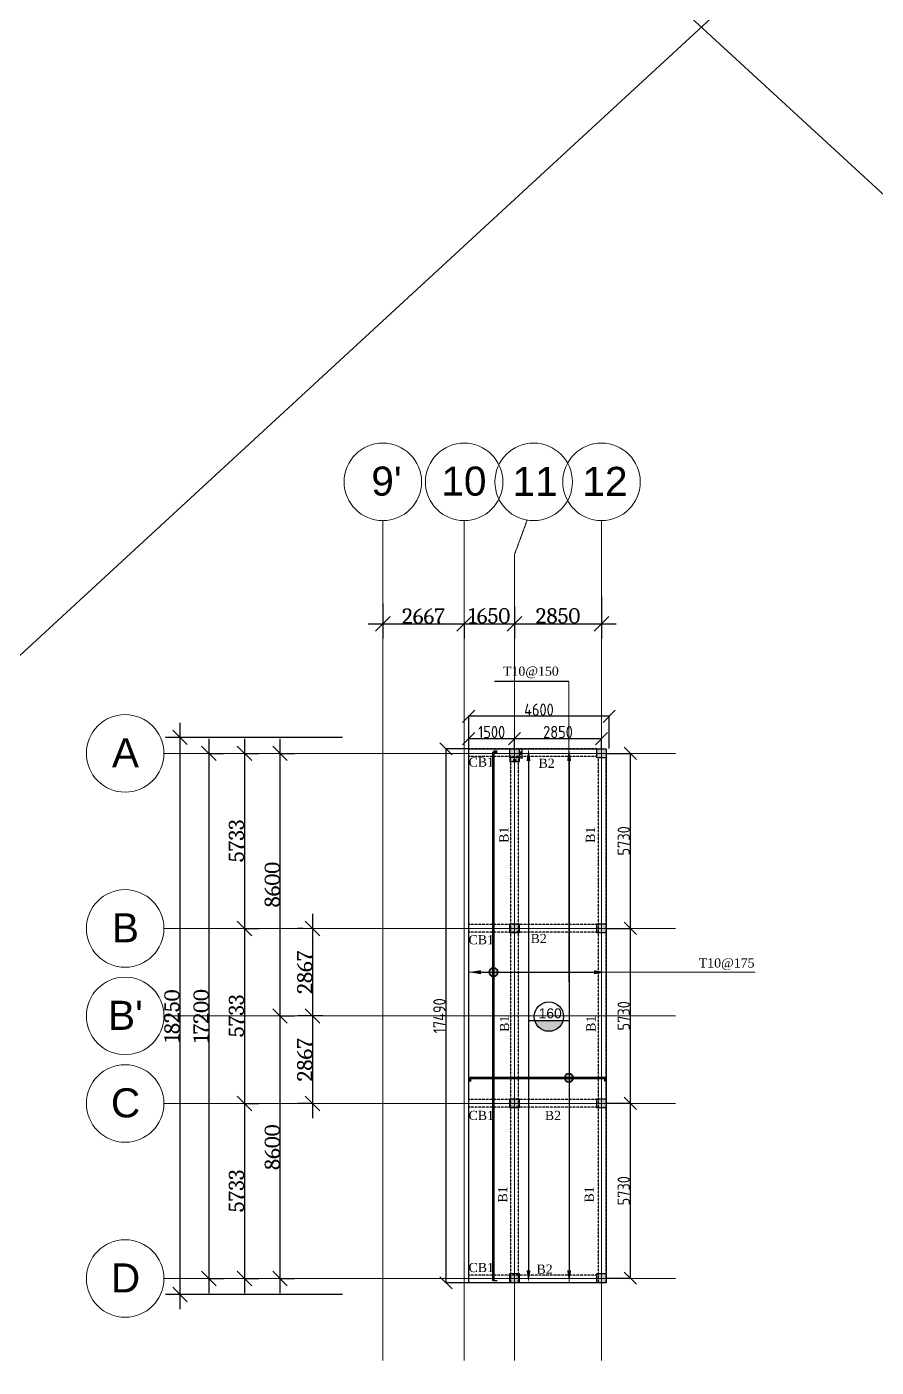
# Model space of a CAD drawing. Header units: millimetres. Extents: x -388065 to 2372687422, y -192755 to 667797.
# Drawn here: x 588479 to 616317, y -78880 to -34977 of the extents above; entities that cross this region are included whole.
import ezdxf

# ---------------------------------------------------------------- set-up
doc = ezdxf.new("R2010")
doc.units = ezdxf.units.MM
for name, pattern in [('D15N1A_R&D_E_pianta level 1 (L1)_00$0$PHANTOM', [12.7, 6.35, -1.27, 1.27, -1.27, 1.27, -1.27]), ('DASHED', [19.05, 12.7, -6.35]), ('Grid Line 1_2_', [22.225, 12.7, -3.175, 3.175, -3.175]), ('Hidden', [7.14375, 4.7625, -2.38125])]:
    doc.linetypes.add(name, pattern=pattern)
doc.layers.add('0SLABS_Pen_No__61', color=7, linetype='Continuous', lineweight=0, true_color=0x6a6a6a)
doc.layers.add('2D Drafting', color=7, linetype='Continuous')
for name, color, linetype, lineweight in [('A-ANNO-DIMS', 211, 'Continuous', 9), ('A-FLOR', 192, 'Continuous', 9), ('BEAMS', 6, 'Continuous', 30), ('S-GRID', 1, 'Continuous', 9), ('S-GRID-IDEN', 1, 'Continuous', 9), ('STR-BEAM', 5, 'Hidden', 30), ('STR-CONC', 3, 'Continuous', 30), ('STR-STEEL_IN_SEC', 6, 'Continuous', 15), ('TEXT', 7, 'Continuous', 13)]:
    doc.layers.add(name, color=color, linetype=linetype, lineweight=lineweight)
doc.styles.add('Arial', font='arial.ttf', dxfattribs={"height": 635})
doc.styles.add('Arial_2', font='arial.ttf', dxfattribs={"height": 952.5})
doc.styles.add('Cambria_1', font='Cambria.ttf', dxfattribs={"height": 500})
doc.styles.add('DIM', font='ROMANS.SHX', dxfattribs={"width": 0.8})
doc.styles.add('MINA_MM_LAYOUT_02', font='dim.shx', dxfattribs={"height": 400})
doc.styles.add('MZBOLT', font='times.ttf', dxfattribs={"height": 0.5})
doc.styles.add('STYLE1', font='arial.ttf', dxfattribs={"height": 0.25})
doc.dimstyles.new('D100-1-20', dxfattribs={"dimtxt": 50, "dimasz": 15, "dimexe": 10, "dimexo": 10, "dimgap": 15, "dimtad": 1, "dimdec": 0, "dimzin": 13, "dimdsep": 46, "dimtxsty": 'DIM', "dimblk1": 'OBLIQUE', "dimblk2": 'OBLIQUE', "dimsah": 1, "dimcen": 0, "dimdle": 10, "dimclrd": 8, "dimclre": 8, "dimclrt": 6, "dimadec": 0, "dimazin": 0, "dimtfac": 1, "dimtdec": 0, "dimtix": 1, "dimtmove": 2, "dimatfit": 3, "dimldrblk": 'OBLIQUE', "dimfxl": 1, "dimtolj": 1, "dimtzin": 13, "dimarcsym": 0})
doc.dimstyles.new('Linear_-_Cambria_2_5mm', dxfattribs={"dimscale": 304.8, "dimtxt": 500, "dimasz": 1.5625, "dimexe": 1.5625, "dimexo": 1.041667, "dimgap": 0, "dimtad": 1, "dimdec": 0, "dimzin": 0, "dimdsep": 46, "dimtxsty": 'Cambria_1', "dimblk1": 'OBLIQUE', "dimblk2": 'OBLIQUE', "dimsah": 1, "dimcen": 0.09, "dimdle": 1.5625, "dimazin": 0, "dimtfac": 1, "dimtdec": 0, "dimtix": 1, "dimtmove": 0, "dimatfit": 3, "dimfxl": 1, "dimtvp": 1, "dimtolj": 1, "dimtzin": 0, "dimarcsym": 2})

# ---------------------------------------------------------------- blocks, each defined once
blk = doc.blocks.new('_OBLIQUE')
at = {"color": 0, "linetype": 'ByBlock'}
blk.add_line((-0.5, -0.5), (0.5, 0.5), dxfattribs=at)
blk = doc.blocks.new('*D1134')
at = {"layer": 'BEAMS', "color": 8, "lineweight": -2, "transparency": 16777216}
for p, q in [((607574, -57559), (602954, -57559)), ((602964, -58616), (602964, -57549)), ((607564, -58616), (607564, -57549))]:
    blk.add_line(p, q, dxfattribs=at)
at = {"layer": 'Defpoints', "color": 0, "transparency": 16777216}
for p in [(602964, -57559), (602964, -58626), (607564, -58626)]:
    blk.add_point(p, dxfattribs=at)
at = {"layer": 'BEAMS', "color": 8, "lineweight": -2, "transparency": 16777216, "xscale": 400, "yscale": 400, "zscale": 400, "rotation": 180}
blk.add_blockref('_OBLIQUE', (602964, -57559), dxfattribs=at)
at = {"layer": 'BEAMS', "color": 8, "lineweight": -2, "transparency": 16777216, "xscale": 400, "yscale": 400, "zscale": 400}
blk.add_blockref('_OBLIQUE', (607564, -57559), dxfattribs=at)
at = {"layer": 'BEAMS', "color": 6, "transparency": 16777216, "insert": (605264, -57344), "char_height": 400, "attachment_point": 5, "style": 'MINA_MM_LAYOUT_02'}
blk.add_mtext('\\A1;4600', dxfattribs=at)
blk = doc.blocks.new('*D1160')
at = {"layer": 'BEAMS', "color": 8, "lineweight": -2, "transparency": 16777216}
for p, q in [((604624, -58626), (604724, -58626)), ((604714, -58936), (604714, -58616)), ((604624, -58926), (604724, -58926))]:
    blk.add_line(p, q, dxfattribs=at)
at = {"layer": 'Defpoints', "color": 0, "transparency": 16777216}
for p in [(604614, -58626), (604714, -58626), (604614, -58926)]:
    blk.add_point(p, dxfattribs=at)
at = {"layer": 'BEAMS', "color": 8, "lineweight": -2, "transparency": 16777216, "xscale": 15, "yscale": 15, "zscale": 15}
for p, rotation in [((604714, -58626), 90), ((604714, -58926), 270)]:
    blk.add_blockref('_OBLIQUE', p, dxfattribs=dict(at, rotation=rotation))
at = {"layer": 'BEAMS', "color": 6, "transparency": 16777216, "insert": (604674, -58776), "char_height": 50, "attachment_point": 5, "rotation": 90, "style": 'DIM'}
blk.add_mtext('\\A1;300', dxfattribs=at)
blk = doc.blocks.new('*D1161')
at = {"layer": 'BEAMS', "color": 8, "lineweight": -2, "transparency": 16777216}
for p, q in [((604304, -59036), (604624, -59036)), ((604314, -58936), (604314, -59046)), ((604614, -58936), (604614, -59046))]:
    blk.add_line(p, q, dxfattribs=at)
at = {"layer": 'Defpoints', "color": 0, "transparency": 16777216}
for p in [(604314, -58926), (604614, -58926), (604614, -59036)]:
    blk.add_point(p, dxfattribs=at)
at = {"layer": 'BEAMS', "color": 8, "lineweight": -2, "transparency": 16777216, "xscale": 15, "yscale": 15, "zscale": 15, "rotation": 180}
blk.add_blockref('_OBLIQUE', (604314, -59036), dxfattribs=at)
at = {"layer": 'BEAMS', "color": 8, "lineweight": -2, "transparency": 16777216, "xscale": 15, "yscale": 15, "zscale": 15}
blk.add_blockref('_OBLIQUE', (604614, -59036), dxfattribs=at)
at = {"layer": 'BEAMS', "color": 6, "transparency": 16777216, "insert": (604464, -58996), "char_height": 50, "attachment_point": 5, "style": 'DIM'}
blk.add_mtext('\\A1;300', dxfattribs=at)
blk = doc.blocks.new('*D1162')
at = {"layer": 'BEAMS', "color": 8, "lineweight": -2, "transparency": 16777216}
for p, q in [((602954, -58291), (604474, -58291)), ((602964, -58616), (602964, -58281)), ((604464, -58616), (604464, -58281))]:
    blk.add_line(p, q, dxfattribs=at)
at = {"layer": 'Defpoints', "color": 0, "transparency": 16777216}
for p in [(604464, -58291), (602964, -58626), (604464, -58626)]:
    blk.add_point(p, dxfattribs=at)
at = {"layer": 'BEAMS', "color": 8, "lineweight": -2, "transparency": 16777216, "xscale": 400, "yscale": 400, "zscale": 400, "rotation": 180}
blk.add_blockref('_OBLIQUE', (602964, -58291), dxfattribs=at)
at = {"layer": 'BEAMS', "color": 8, "lineweight": -2, "transparency": 16777216, "xscale": 400, "yscale": 400, "zscale": 400}
blk.add_blockref('_OBLIQUE', (604464, -58291), dxfattribs=at)
at = {"layer": 'BEAMS', "color": 6, "transparency": 16777216, "insert": (603714, -58076), "char_height": 400, "attachment_point": 5, "style": 'MINA_MM_LAYOUT_02'}
blk.add_mtext('\\A1;1500', dxfattribs=at)
blk = doc.blocks.new('*D1163')
at = {"layer": 'BEAMS', "color": 8, "lineweight": -2, "transparency": 16777216}
for p, q in [((604454, -58291), (607324, -58291)), ((604464, -58616), (604464, -58281)), ((607314, -58616), (607314, -58281))]:
    blk.add_line(p, q, dxfattribs=at)
at = {"layer": 'Defpoints', "color": 0, "transparency": 16777216}
for p in [(607314, -58291), (604464, -58626), (607314, -58626)]:
    blk.add_point(p, dxfattribs=at)
at = {"layer": 'BEAMS', "color": 8, "lineweight": -2, "transparency": 16777216, "xscale": 400, "yscale": 400, "zscale": 400, "rotation": 180}
blk.add_blockref('_OBLIQUE', (604464, -58291), dxfattribs=at)
at = {"layer": 'BEAMS', "color": 8, "lineweight": -2, "transparency": 16777216, "xscale": 400, "yscale": 400, "zscale": 400}
blk.add_blockref('_OBLIQUE', (607314, -58291), dxfattribs=at)
at = {"layer": 'BEAMS', "color": 6, "transparency": 16777216, "insert": (605889, -58076), "char_height": 400, "attachment_point": 5, "style": 'MINA_MM_LAYOUT_02'}
blk.add_mtext('\\A1;2850', dxfattribs=at)
blk = doc.blocks.new('*D1164')
at = {"layer": 'BEAMS', "color": 8, "lineweight": -2, "transparency": 16777216}
for p, q in [((602954, -58626), (602207, -58626)), ((602217, -58616), (602217, -76126)), ((602954, -76116), (602207, -76116))]:
    blk.add_line(p, q, dxfattribs=at)
at = {"layer": 'Defpoints', "color": 0, "transparency": 16777216}
for p in [(602964, -58626), (602217, -76116), (602964, -76116)]:
    blk.add_point(p, dxfattribs=at)
at = {"layer": 'BEAMS', "color": 8, "lineweight": -2, "transparency": 16777216, "xscale": 400, "yscale": 400, "zscale": 400}
for p, rotation in [((602217, -58626), 90), ((602217, -76116), 270)]:
    blk.add_blockref('_OBLIQUE', p, dxfattribs=dict(at, rotation=rotation))
at = {"layer": 'BEAMS', "color": 6, "transparency": 16777216, "insert": (602002, -67371), "char_height": 400, "attachment_point": 5, "rotation": 90, "style": 'MINA_MM_LAYOUT_02'}
blk.add_mtext('\\A1;17490', dxfattribs=at)
blk = doc.blocks.new('*D1138')
at = {"layer": 'BEAMS', "color": 8, "lineweight": -2, "transparency": 16777216}
for p, q in [((607474, -58776), (608268, -58776)), ((608258, -58766), (608258, -64516)), ((607474, -64506), (608268, -64506))]:
    blk.add_line(p, q, dxfattribs=at)
at = {"layer": 'Defpoints', "color": 0, "transparency": 16777216}
for p in [(607464, -58776), (607464, -64506), (608258, -64506)]:
    blk.add_point(p, dxfattribs=at)
at = {"layer": 'BEAMS', "color": 8, "lineweight": -2, "transparency": 16777216, "xscale": 400, "yscale": 400, "zscale": 400}
for p, rotation in [((608258, -58776), 90), ((608258, -64506), 270)]:
    blk.add_blockref('_OBLIQUE', p, dxfattribs=dict(at, rotation=rotation))
at = {"layer": 'BEAMS', "color": 6, "transparency": 16777216, "insert": (608043, -61641), "char_height": 400, "attachment_point": 5, "rotation": 90, "style": 'MINA_MM_LAYOUT_02'}
blk.add_mtext('\\A1;5730', dxfattribs=at)
blk = doc.blocks.new('*D1139')
at = {"layer": 'BEAMS', "color": 8, "lineweight": -2, "transparency": 16777216}
for p, q in [((607474, -64506), (608268, -64506)), ((608258, -64496), (608258, -70246)), ((607474, -70236), (608268, -70236))]:
    blk.add_line(p, q, dxfattribs=at)
at = {"layer": 'Defpoints', "color": 0, "transparency": 16777216}
for p in [(607464, -64506), (607464, -70236), (608258, -70236)]:
    blk.add_point(p, dxfattribs=at)
at = {"layer": 'BEAMS', "color": 8, "lineweight": -2, "transparency": 16777216, "xscale": 400, "yscale": 400, "zscale": 400}
for p, rotation in [((608258, -64506), 90), ((608258, -70236), 270)]:
    blk.add_blockref('_OBLIQUE', p, dxfattribs=dict(at, rotation=rotation))
at = {"layer": 'BEAMS', "color": 6, "transparency": 16777216, "insert": (608043, -67371), "char_height": 400, "attachment_point": 5, "rotation": 90, "style": 'MINA_MM_LAYOUT_02'}
blk.add_mtext('\\A1;5730', dxfattribs=at)
blk = doc.blocks.new('*D1140')
at = {"layer": 'BEAMS', "color": 8, "lineweight": -2, "transparency": 16777216}
for p, q in [((607474, -70236), (608268, -70236)), ((608258, -70226), (608258, -75976)), ((607474, -75966), (608268, -75966))]:
    blk.add_line(p, q, dxfattribs=at)
at = {"layer": 'Defpoints', "color": 0, "transparency": 16777216}
for p in [(607464, -70236), (607464, -75966), (608258, -75966)]:
    blk.add_point(p, dxfattribs=at)
at = {"layer": 'BEAMS', "color": 8, "lineweight": -2, "transparency": 16777216, "xscale": 400, "yscale": 400, "zscale": 400}
for p, rotation in [((608258, -70236), 90), ((608258, -75966), 270)]:
    blk.add_blockref('_OBLIQUE', p, dxfattribs=dict(at, rotation=rotation))
at = {"layer": 'BEAMS', "color": 6, "transparency": 16777216, "insert": (608043, -73101), "char_height": 400, "attachment_point": 5, "rotation": 90, "style": 'MINA_MM_LAYOUT_02'}
blk.add_mtext('\\A1;5730', dxfattribs=at)
blk = doc.blocks.new('*D1141')
at = {"layer": 'BEAMS', "color": 8, "lineweight": -2, "transparency": 16777216}
for p, q in [((602964, -65937), (602964, -65933)), ((603364, -65943), (607064, -65943)), ((607464, -65937), (607464, -65933))]:
    blk.add_line(p, q, dxfattribs=at)
at = {"layer": 'BEAMS', "color": 8, "transparency": 16777216}
for points in [[(603364, -65876), (603364, -66009), (602964, -65943)], [(607064, -65876), (607064, -66009), (607464, -65943)]]:
    blk.add_solid(points, dxfattribs=at)
at = {"layer": 'Defpoints', "color": 0, "transparency": 16777216}
for p in [(602964, -65947), (607464, -65943), (607464, -65947)]:
    blk.add_point(p, dxfattribs=at)
blk = doc.blocks.new('*D1142')
at = {"layer": 'BEAMS', "color": 8, "lineweight": -2, "transparency": 16777216}
for p, q in [((606259, -58626), (606264, -58626)), ((606254, -59026), (606254, -75702)), ((606244, -76102), (606244, -76102))]:
    blk.add_line(p, q, dxfattribs=at)
at = {"layer": 'BEAMS', "color": 8, "transparency": 16777216}
for points in [[(606188, -59026), (606321, -59026), (606254, -58626)], [(606188, -75702), (606321, -75702), (606254, -76102)]]:
    blk.add_solid(points, dxfattribs=at)
at = {"layer": 'Defpoints', "color": 0, "transparency": 16777216}
for p in [(606249, -58626), (606254, -76102), (606254, -76102)]:
    blk.add_point(p, dxfattribs=at)
blk = doc.blocks.new('*D1123')
at = {"layer": 'BEAMS', "color": 8, "lineweight": -2, "transparency": 16777216}
for p, q in [((604926, -58626), (604932, -58626)), ((604922, -59026), (604922, -75702)), ((604912, -76102), (604912, -76102))]:
    blk.add_line(p, q, dxfattribs=at)
at = {"layer": 'BEAMS', "color": 8, "transparency": 16777216}
for points in [[(604855, -59026), (604988, -59026), (604922, -58626)], [(604855, -75702), (604988, -75702), (604922, -76102)]]:
    blk.add_solid(points, dxfattribs=at)
at = {"layer": 'Defpoints', "color": 0, "transparency": 16777216}
for p in [(604916, -58626), (604922, -76102), (604922, -76102)]:
    blk.add_point(p, dxfattribs=at)
blk = doc.blocks.new('Grid - Grid Head - Circle-14747-Furniture Plan')
at = {"layer": 'S-GRID-IDEN'}
blk.add_circle((0, 0), 6.35, dxfattribs=at)
blk = doc.blocks.new('*D1084')
at = {"layer": 'A-ANNO-DIMS', "color": 0, "lineweight": -2, "transparency": 16777216}
for p, q in [((104498, -158117), (104498, -159258)), ((104021, -158781), (107641, -158781)), ((107164, -158762), (107164, -159258))]:
    blk.add_line(p, q, dxfattribs=at)
at = {"layer": 'Defpoints', "color": 0, "transparency": 16777216}
for p in [(104498, -157800), (107164, -158445), (107164, -158781)]:
    blk.add_point(p, dxfattribs=at)
at = {"layer": 'A-ANNO-DIMS', "color": 0, "lineweight": -2, "transparency": 16777216, "xscale": 476.2499999999999, "yscale": 476.2499999999999, "zscale": 476.2499999999999, "rotation": 180}
blk.add_blockref('_OBLIQUE', (104498, -158781), dxfattribs=at)
at = {"layer": 'A-ANNO-DIMS', "color": 0, "lineweight": -2, "transparency": 16777216, "xscale": 476.2499999999999, "yscale": 476.2499999999999, "zscale": 476.2499999999999}
blk.add_blockref('_OBLIQUE', (107164, -158781), dxfattribs=at)
at = {"layer": 'A-ANNO-DIMS', "color": 0, "transparency": 16777216, "insert": (105831, -158528), "char_height": 500, "width": 1558.03, "attachment_point": 5, "style": 'Cambria_1'}
blk.add_mtext('\\A1;2667', dxfattribs=at)
blk = doc.blocks.new('*D1085')
at = {"layer": 'A-ANNO-DIMS', "color": 0, "lineweight": -2, "transparency": 16777216}
for p, q in [((99962, -162548), (99962, -169234)), ((99942, -163024), (100438, -163024)), ((99942, -168758), (100438, -168758))]:
    blk.add_line(p, q, dxfattribs=at)
at = {"layer": 'Defpoints', "color": 0, "transparency": 16777216}
for p in [(99625, -163024), (99625, -168758), (99962, -168758)]:
    blk.add_point(p, dxfattribs=at)
at = {"layer": 'A-ANNO-DIMS', "color": 0, "lineweight": -2, "transparency": 16777216, "xscale": 476.2499999999999, "yscale": 476.2499999999999, "zscale": 476.2499999999999}
for p, rotation in [((99962, -163024), 90), ((99962, -168758), 270)]:
    blk.add_blockref('_OBLIQUE', p, dxfattribs=dict(at, rotation=rotation))
at = {"layer": 'A-ANNO-DIMS', "color": 0, "transparency": 16777216, "insert": (99700, -165891), "char_height": 500, "width": 1558.03, "attachment_point": 5, "rotation": 90, "style": 'Cambria_1'}
blk.add_mtext('\\A1;5733', dxfattribs=at)
blk = doc.blocks.new('*D1086')
at = {"layer": 'A-ANNO-DIMS', "color": 0, "lineweight": -2, "transparency": 16777216}
for p, q in [((99962, -168281), (99962, -174967)), ((99942, -168758), (100438, -168758)), ((99942, -174491), (100438, -174491))]:
    blk.add_line(p, q, dxfattribs=at)
at = {"layer": 'Defpoints', "color": 0, "transparency": 16777216}
for p in [(99625, -168758), (99625, -174491), (99962, -174491)]:
    blk.add_point(p, dxfattribs=at)
at = {"layer": 'A-ANNO-DIMS', "color": 0, "lineweight": -2, "transparency": 16777216, "xscale": 476.2499999999999, "yscale": 476.2499999999999, "zscale": 476.2499999999999}
for p, rotation in [((99962, -168758), 90), ((99962, -174491), 270)]:
    blk.add_blockref('_OBLIQUE', p, dxfattribs=dict(at, rotation=rotation))
at = {"layer": 'A-ANNO-DIMS', "color": 0, "transparency": 16777216, "insert": (99700, -171624), "char_height": 500, "width": 1558.03, "attachment_point": 5, "rotation": 90, "style": 'Cambria_1'}
blk.add_mtext('\\A1;5733', dxfattribs=at)
blk = doc.blocks.new('*D1087')
at = {"layer": 'A-ANNO-DIMS', "color": 0, "lineweight": -2, "transparency": 16777216}
for p, q in [((99962, -174015), (99962, -180701)), ((99942, -174491), (100438, -174491)), ((99942, -180224), (100438, -180224))]:
    blk.add_line(p, q, dxfattribs=at)
at = {"layer": 'Defpoints', "color": 0, "transparency": 16777216}
for p in [(99625, -174491), (99625, -180224), (99962, -180224)]:
    blk.add_point(p, dxfattribs=at)
at = {"layer": 'A-ANNO-DIMS', "color": 0, "lineweight": -2, "transparency": 16777216, "xscale": 476.2499999999999, "yscale": 476.2499999999999, "zscale": 476.2499999999999}
for p, rotation in [((99962, -174491), 90), ((99962, -180224), 270)]:
    blk.add_blockref('_OBLIQUE', p, dxfattribs=dict(at, rotation=rotation))
at = {"layer": 'A-ANNO-DIMS', "color": 0, "transparency": 16777216, "insert": (99700, -177358), "char_height": 500, "width": 1558.03, "attachment_point": 5, "rotation": 90, "style": 'Cambria_1'}
blk.add_mtext('\\A1;5733', dxfattribs=at)
blk = doc.blocks.new('*D1088')
at = {"layer": 'A-ANNO-DIMS', "color": 0, "lineweight": -2, "transparency": 16777216}
for p, q in [((98795, -162548), (98795, -180701)), ((98776, -163024), (99272, -163024)), ((98776, -180224), (99272, -180224))]:
    blk.add_line(p, q, dxfattribs=at)
at = {"layer": 'Defpoints', "color": 0, "transparency": 16777216}
for p in [(98458, -163024), (98458, -180224), (98795, -180224)]:
    blk.add_point(p, dxfattribs=at)
at = {"layer": 'A-ANNO-DIMS', "color": 0, "lineweight": -2, "transparency": 16777216, "xscale": 476.2499999999999, "yscale": 476.2499999999999, "zscale": 476.2499999999999}
for p, rotation in [((98795, -163024), 90), ((98795, -180224), 270)]:
    blk.add_blockref('_OBLIQUE', p, dxfattribs=dict(at, rotation=rotation))
at = {"layer": 'A-ANNO-DIMS', "color": 0, "transparency": 16777216, "insert": (98542, -171624), "char_height": 500, "width": 2021.5, "attachment_point": 5, "rotation": 90, "style": 'Cambria_1'}
blk.add_mtext('\\A1;17200', dxfattribs=at)
blk = doc.blocks.new('*D1089')
at = {"layer": 'A-ANNO-DIMS', "color": 0, "lineweight": -2, "transparency": 16777216}
for p, q in [((101128, -162548), (101128, -172101)), ((101108, -163024), (101604, -163024)), ((101108, -171624), (101604, -171624))]:
    blk.add_line(p, q, dxfattribs=at)
at = {"layer": 'Defpoints', "color": 0, "transparency": 16777216}
for p in [(100791, -163024), (100791, -171624), (101128, -171624)]:
    blk.add_point(p, dxfattribs=at)
at = {"layer": 'A-ANNO-DIMS', "color": 0, "lineweight": -2, "transparency": 16777216, "xscale": 476.2499999999999, "yscale": 476.2499999999999, "zscale": 476.2499999999999}
for p, rotation in [((101128, -163024), 90), ((101128, -171624), 270)]:
    blk.add_blockref('_OBLIQUE', p, dxfattribs=dict(at, rotation=rotation))
at = {"layer": 'A-ANNO-DIMS', "color": 0, "transparency": 16777216, "insert": (100875, -167324), "char_height": 500, "width": 1558.03, "attachment_point": 5, "rotation": 90, "style": 'Cambria_1'}
blk.add_mtext('\\A1;8600', dxfattribs=at)
blk = doc.blocks.new('*D1090')
at = {"layer": 'A-ANNO-DIMS', "color": 0, "lineweight": -2, "transparency": 16777216}
for p, q in [((101128, -171148), (101128, -180701)), ((101108, -171624), (101604, -171624)), ((101108, -180224), (101604, -180224))]:
    blk.add_line(p, q, dxfattribs=at)
at = {"layer": 'Defpoints', "color": 0, "transparency": 16777216}
for p in [(100791, -171624), (100791, -180224), (101128, -180224)]:
    blk.add_point(p, dxfattribs=at)
at = {"layer": 'A-ANNO-DIMS', "color": 0, "lineweight": -2, "transparency": 16777216, "xscale": 476.2499999999999, "yscale": 476.2499999999999, "zscale": 476.2499999999999}
for p, rotation in [((101128, -171624), 90), ((101128, -180224), 270)]:
    blk.add_blockref('_OBLIQUE', p, dxfattribs=dict(at, rotation=rotation))
at = {"layer": 'A-ANNO-DIMS', "color": 0, "transparency": 16777216, "insert": (100875, -175924), "char_height": 500, "width": 1558.03, "attachment_point": 5, "rotation": 90, "style": 'Cambria_1'}
blk.add_mtext('\\A1;8600', dxfattribs=at)
blk = doc.blocks.new('*D1091')
at = {"layer": 'A-ANNO-DIMS', "color": 0, "lineweight": -2, "transparency": 16777216}
for p, q in [((102193, -171148), (102193, -174967)), ((102097, -171624), (101717, -171624)), ((102097, -174491), (101717, -174491))]:
    blk.add_line(p, q, dxfattribs=at)
at = {"layer": 'Defpoints', "color": 0, "transparency": 16777216}
for p in [(102414, -171624), (102193, -174491), (102414, -174491)]:
    blk.add_point(p, dxfattribs=at)
at = {"layer": 'A-ANNO-DIMS', "color": 0, "lineweight": -2, "transparency": 16777216, "xscale": 476.2499999999999, "yscale": 476.2499999999999, "zscale": 476.2499999999999}
for p, rotation in [((102193, -171624), 90), ((102193, -174491), 270)]:
    blk.add_blockref('_OBLIQUE', p, dxfattribs=dict(at, rotation=rotation))
at = {"layer": 'A-ANNO-DIMS', "color": 0, "transparency": 16777216, "insert": (101940, -173058), "char_height": 500, "attachment_point": 5, "rotation": 90, "style": 'Cambria_1'}
blk.add_mtext('\\A1;2867', dxfattribs=at)
blk = doc.blocks.new('*D1092')
at = {"layer": 'A-ANNO-DIMS', "color": 0, "lineweight": -2, "transparency": 16777216}
for p, q in [((102193, -168281), (102193, -172101)), ((101876, -168758), (101717, -168758)), ((102527, -171624), (101717, -171624))]:
    blk.add_line(p, q, dxfattribs=at)
at = {"layer": 'Defpoints', "color": 0, "transparency": 16777216}
for p in [(102193, -168758), (102193, -171624), (102844, -171624)]:
    blk.add_point(p, dxfattribs=at)
at = {"layer": 'A-ANNO-DIMS', "color": 0, "lineweight": -2, "transparency": 16777216, "xscale": 476.2499999999999, "yscale": 476.2499999999999, "zscale": 476.2499999999999}
for p, rotation in [((102193, -168758), 90), ((102193, -171624), 270)]:
    blk.add_blockref('_OBLIQUE', p, dxfattribs=dict(at, rotation=rotation))
at = {"layer": 'A-ANNO-DIMS', "color": 0, "transparency": 16777216, "insert": (101940, -170191), "char_height": 500, "attachment_point": 5, "rotation": 90, "style": 'Cambria_1'}
blk.add_mtext('\\A1;2867', dxfattribs=at)
blk = doc.blocks.new('*D1083')
at = {"layer": 'A-ANNO-DIMS', "color": 0, "lineweight": -2, "transparency": 16777216}
for p, q in [((97849, -162023), (97849, -181226)), ((103180, -162499), (97373, -162499)), ((103180, -180749), (97373, -180749))]:
    blk.add_line(p, q, dxfattribs=at)
at = {"layer": 'Defpoints', "color": 0, "transparency": 16777216}
for p in [(103498, -162499), (97849, -180749), (103498, -180749)]:
    blk.add_point(p, dxfattribs=at)
at = {"layer": 'A-ANNO-DIMS', "color": 0, "lineweight": -2, "transparency": 16777216, "xscale": 476.2499999999999, "yscale": 476.2499999999999, "zscale": 476.2499999999999}
for p, rotation in [((97849, -162499), 90), ((97849, -180749), 270)]:
    blk.add_blockref('_OBLIQUE', p, dxfattribs=dict(at, rotation=rotation))
at = {"layer": 'A-ANNO-DIMS', "color": 0, "transparency": 16777216, "insert": (97587, -171624), "char_height": 500, "attachment_point": 5, "rotation": 90, "style": 'Cambria_1'}
blk.add_mtext('\\A1;18250', dxfattribs=at)
blk = doc.blocks.new('Grid - Grid Head - Circle-14747-Section B')
at = {"layer": 'S-GRID-IDEN'}
blk.add_circle((30961, 11708), 1270, dxfattribs=at)
blk = doc.blocks.new('*D1080')
at = {"layer": 'A-ANNO-DIMS', "color": 0, "lineweight": -2, "transparency": 16777216}
for p, q in [((108814, -158211), (108814, -159258)), ((106688, -158781), (109291, -158781)), ((107164, -158762), (107164, -159258))]:
    blk.add_line(p, q, dxfattribs=at)
at = {"layer": 'Defpoints', "color": 0, "transparency": 16777216}
for p in [(108814, -157893), (107164, -158445), (108814, -158781)]:
    blk.add_point(p, dxfattribs=at)
at = {"layer": 'A-ANNO-DIMS', "color": 0, "lineweight": -2, "transparency": 16777216, "xscale": 476.2499999999999, "yscale": 476.2499999999999, "zscale": 476.2499999999999, "rotation": 180}
blk.add_blockref('_OBLIQUE', (107164, -158781), dxfattribs=at)
at = {"layer": 'A-ANNO-DIMS', "color": 0, "lineweight": -2, "transparency": 16777216, "xscale": 476.2499999999999, "yscale": 476.2499999999999, "zscale": 476.2499999999999}
blk.add_blockref('_OBLIQUE', (108814, -158781), dxfattribs=at)
at = {"layer": 'A-ANNO-DIMS', "color": 0, "transparency": 16777216, "insert": (107989, -158519), "char_height": 500, "attachment_point": 5, "style": 'Cambria_1'}
blk.add_mtext('\\A1;1650', dxfattribs=at)
blk = doc.blocks.new('*D1081')
at = {"layer": 'A-ANNO-DIMS', "color": 0, "lineweight": -2, "transparency": 16777216}
for p, q in [((111664, -157893), (111664, -159258)), ((108814, -158211), (108814, -159258)), ((108338, -158781), (112141, -158781))]:
    blk.add_line(p, q, dxfattribs=at)
at = {"layer": 'Defpoints', "color": 0, "transparency": 16777216}
for p in [(111664, -157575), (108814, -157893), (111664, -158781)]:
    blk.add_point(p, dxfattribs=at)
at = {"layer": 'A-ANNO-DIMS', "color": 0, "lineweight": -2, "transparency": 16777216, "xscale": 476.2499999999999, "yscale": 476.2499999999999, "zscale": 476.2499999999999, "rotation": 180}
blk.add_blockref('_OBLIQUE', (108814, -158781), dxfattribs=at)
at = {"layer": 'A-ANNO-DIMS', "color": 0, "lineweight": -2, "transparency": 16777216, "xscale": 476.2499999999999, "yscale": 476.2499999999999, "zscale": 476.2499999999999}
blk.add_blockref('_OBLIQUE', (111664, -158781), dxfattribs=at)
at = {"layer": 'A-ANNO-DIMS', "color": 0, "transparency": 16777216, "insert": (110239, -158519), "char_height": 500, "attachment_point": 5, "style": 'Cambria_1'}
blk.add_mtext('\\A1;2850', dxfattribs=at)
blk = doc.blocks.new('platform')
at = {"layer": 'S-GRID', "color": 7, "linetype": 'Grid Line 1_2_'}
for p, q in [((104497.6, -155401.5), (104497.6, -182913.1)), ((107164.3, -155401.5), (107164.3, -182913.1)), ((111664.4, -182913.1), (111664.4, -155400.8)), ((114090.9, -163024.3), (97322.5, -163024.3)), ((114090.9, -168757.7), (97322.5, -168757.7)), ((114090.9, -171624.3), (97322.5, -171624.3)), ((114090.9, -174491), (97322.5, -174491)), ((114090.9, -180224.3), (97322.5, -180224.3))]:
    blk.add_line(p, q, dxfattribs=at)
blk.add_lwpolyline([(108814.4, -182913.1), (108814.4, -156507), (109223.5, -155400.8)], dxfattribs=at)
at = {"layer": 'S-GRID-IDEN', "color": 3, "yscale": 199.9999999999999, "zscale": 199.9999999999999}
for p, xscale, rotation in [((104497.6, -154131.5), 199.9999999999999, 180), ((107164.3, -154131.5), 199.9999999999999, 180), ((96052.5, -163024.3), -199.9999999999999, 90.00000000000031), ((96052.5, -168757.7), -199.9999999999999, 90.00000000000031), ((96052.5, -171624.3), -199.9999999999999, 90.00000000000031), ((96052.5, -174491), -199.9999999999999, 90.00000000000031), ((96052.5, -180224.3), -199.9999999999999, 90.00000000000031)]:
    blk.add_blockref('Grid - Grid Head - Circle-14747-Furniture Plan', p, dxfattribs=dict(at, xscale=xscale, rotation=rotation))
at = {"layer": 'S-GRID-IDEN'}
for p in [(78480.8, -165839.2), (80703.1, -165839.2)]:
    blk.add_blockref('Grid - Grid Head - Circle-14747-Section B', p, dxfattribs=at)
at = {"layer": 'S-GRID-IDEN', "color": 3, "char_height": 952.5}
for s, insert, width, attachment_point, style in [("9'", (104120.9, -153629.7), 897.89, 1, 'Arial'), ('10', (106416.5, -153629.7), 1795.78, 1, 'Arial'), ('11', (108749.9, -153639.3), 1170.464, 1, 'Arial_2'), ('12', (111039.3, -153639.3), 1170.464, 1, 'Arial_2'), ('A', (96507.6, -162527.4), 1074.261, 3, 'Arial'), ('B', (96507.6, -168260.8), 1074.261, 3, 'Arial'), ("B'", (96633.6, -171127.4), 1378.902, 3, 'Arial'), ('C', (96547.6, -173994.1), 1170.464, 3, 'Arial'), ('D', (96547.6, -179727.4), 1170.464, 3, 'Arial')]:
    blk.add_mtext(s, dxfattribs=dict(at, insert=insert, width=width, attachment_point=attachment_point, style=style))
at = {"layer": 'A-ANNO-DIMS'}
for base, p1, p2, override, picture, middle in [((111664.4, -158781.3), (108814.4, -157893.4), (111664.4, -157575.2), {"dimpost": '<>', "dimtmove": 1, "dimfxl": 5333.333}, '*D1081', (110239.4, -158519.4)), ((107164.3, -158781.3), (104497.6, -157799.8), (107164.3, -158444.6), {"dimpost": '<>', "dimfxl": 5333.333}, '*D1084', (105830.9, -158528.4)), ((108814.4, -158781.3), (107164.3, -158444.6), (108814.4, -157893.4), {"dimpost": '<>', "dimtmove": 1, "dimfxl": 5333.333}, '*D1080', (107989.4, -158519.4))]:
    dim = blk.add_linear_dim(base=base, p1=p1, p2=p2, dimstyle='Linear_-_Cambria_2_5mm', override=override, dxfattribs=at)
    dim.commit()
    dim.dimension.update_dxf_attribs({"geometry": picture, "text_midpoint": middle})
for base, p1, p2, override, picture, middle in [((97849.3, -180749.3), (103497.6, -162499.3), (103497.6, -180749.3), {"dimpost": '<>', "dimfxl": 17200}, '*D1083', (97587.3, -171624.3)), ((98795.3, -180224.3), (98458.5, -163024.3), (98458.5, -180224.3), {"dimpost": '<>', "dimfxl": 17200}, '*D1088', (98542.4, -171624.3)), ((99961.7, -168757.7), (99624.9, -163024.3), (99624.9, -168757.7), {"dimpost": '<>', "dimfxl": 5733.333}, '*D1085', (99699.8, -165891)), ((101127.6, -171624.3), (100790.9, -163024.3), (100790.9, -171624.3), {"dimpost": '<>', "dimfxl": 8600}, '*D1089', (100874.7, -167324.3)), ((99961.7, -174491), (99624.9, -168757.7), (99624.9, -174491), {"dimpost": '<>', "dimfxl": 5733.333}, '*D1086', (99699.8, -171624.3)), ((102193.1, -171624.3), (102193.1, -168757.7), (102844.1, -171624.3), {"dimpost": '<>', "dimfxl": 8600}, '*D1092', (101940.2, -170191)), ((101127.6, -180224.3), (100790.9, -171624.3), (100790.9, -180224.3), {"dimpost": '<>', "dimfxl": 8600}, '*D1090', (100874.7, -175924.3)), ((102193.1, -174491), (102414.1, -171624.3), (102414.1, -174491), {"dimpost": '<>', "dimfxl": 8600}, '*D1091', (101940.2, -173057.7)), ((99961.7, -180224.3), (99624.9, -174491), (99624.9, -180224.3), {"dimpost": '<>', "dimfxl": 5733.334}, '*D1087', (99699.8, -177357.7))]:
    dim = blk.add_linear_dim(base=base, p1=p1, p2=p2, angle=90, dimstyle='Linear_-_Cambria_2_5mm', override=override, dxfattribs=at)
    dim.commit()
    dim.dimension.update_dxf_attribs({"geometry": picture, "text_midpoint": middle})

msp = doc.modelspace()

# ---------------------------------------------------------------- hatches: boundary and pattern name
at = {"layer": '2D Drafting'}
msp.add_hatch(color=255, dxfattribs=at).paths.add_polyline_path([(605126.6023, -67524.7369, 0.7637627273), (606053.9064, -67524.7369)])
at = {"layer": 'A-FLOR'}
h = msp.add_hatch(color=1, dxfattribs=at)
h.dxf.hatch_style = 1
h.paths.add_polyline_path([(607163.6368, -70085.5579), (607463.6368, -70085.5579), (607463.6368, -70385.5579), (607163.6368, -70385.5579)])
h.paths.add_polyline_path([(604313.6368, -70085.5579), (604613.6368, -70085.5579), (604613.6368, -70385.5579), (604313.6368, -70385.5579)])
h.paths.add_polyline_path([(607163.6368, -75815.5579), (607463.6368, -75815.5579), (607463.6368, -76115.5579), (607163.6368, -76115.5579)])
h.paths.add_polyline_path([(604313.6368, -75815.5579), (604613.6368, -75815.5579), (604613.6368, -76115.5579), (604313.6368, -76115.5579)])
h.paths.add_polyline_path([(607163.6368, -64355.5579), (607463.6368, -64355.5579), (607463.6368, -64655.5579), (607163.6368, -64655.5579)])
h.paths.add_polyline_path([(604313.6368, -64355.5579), (604613.6368, -64355.5579), (604613.6368, -64655.5579), (604313.6368, -64655.5579)])
h.paths.add_polyline_path([(607163.6368, -58625.5579), (607463.6368, -58625.5579), (607463.6368, -58925.5579), (607163.6368, -58925.5579)])
h.paths.add_polyline_path([(604313.6368, -58625.5579), (604613.6368, -58625.5579), (604613.6368, -58925.5579), (604313.6368, -58925.5579)])
edge = h.paths.add_edge_path()
edge.add_line((607163.6368, -75865.5579), (602963.6368, -75865.5579))
h = msp.add_hatch(color=4, dxfattribs=at)
h.dxf.hatch_style = 1
edge = h.paths.add_edge_path()
edge.add_arc((603772.239, -65942.7841), 139.1538, 0, 360)
edge = h.paths.add_edge_path()
edge.add_arc((606246.5389, -69403.8225), 139.1538, 0, 360)

# ---------------------------------------------------------------- linework, layer by layer
msp.add_line((606248.1883, -56420.1188), (603807.9226, -56420.1188))
at = {"lineweight": 0}
for p, q in [((606248.1883, -56420.1188), (606254.4511, -76102.2243)), ((602991.4978, -65942.7858), (612345.7819, -65942.773))]:
    msp.add_line(p, q, dxfattribs=at)
at = {"lineweight": 70}
for p, q in [((603772.239, -76052.9155), (603772.239, -58723.0779)), ((602997.1781, -69403.8225), (607436.7317, -69403.8225))]:
    msp.add_line(p, q, dxfattribs=at)
for points in [[(603892.239, -58723.0779), (603772.239, -58723.0779)], [(602997.1781, -69403.8225), (602997.1781, -69523.8225)], [(607436.7317, -69403.8225), (607436.7317, -69523.8225)]]:
    msp.add_lwpolyline(points, dxfattribs=at)
msp.add_lwpolyline([(603892.239, -76052.9155), (603772.239, -76052.9155)])
at = {"layer": '0SLABS_Pen_No__61', "color": 6, "linetype": 'Continuous', "lineweight": 35}
for centre in [(603772.239, -65942.7841), (606246.5389, -69403.8225)]:
    msp.add_circle(centre, 139.1538, dxfattribs=at)
at = {"layer": '2D Drafting'}
msp.add_line((604932.1276, -67524.7369), (606248.3812, -67524.7369), dxfattribs=at)
msp.add_circle((605590.2543, -67398.2655), 480.5916, dxfattribs=at)
at = {"layer": 'STR-BEAM', "linetype": 'DASHED', "ltscale": 0.3}
for p, q in [((607163.6368, -58625.5579), (602963.6368, -58625.5579)), ((607163.6368, -58875.5579), (602963.6368, -58875.5579)), ((604338.6368, -76115.5579), (604338.6368, -58925.5579)), ((604588.6368, -76115.5579), (604588.6368, -58925.5579)), ((607213.6368, -76115.5579), (607213.6368, -58925.5579)), ((607463.6368, -76115.5579), (607463.6368, -58925.5579)), ((607163.6368, -64380.5579), (602963.6368, -64380.5579)), ((607163.6368, -64630.5579), (602963.6368, -64630.5579)), ((607163.6368, -70110.5579), (602963.6368, -70110.5579)), ((607163.6368, -70360.5579), (602963.6368, -70360.5579)), ((607163.6368, -75865.5579), (602963.6368, -75865.5579)), ((607163.6368, -76115.5579), (602963.6368, -76115.5579))]:
    msp.add_line(p, q, dxfattribs=at)
at = {"layer": 'STR-CONC', "color": 4}
msp.add_lwpolyline([(602963.6368, -58625.5579), (607463.6368, -58625.5579), (607463.6368, -76115.5579), (602963.6368, -76115.5579), (602963.6368, -58625.5579)], dxfattribs=at)
at = {"layer": 'STR-CONC'}
for points in [[(604313.6368, -58625.5579), (604613.6368, -58625.5579), (604613.6368, -58925.5579), (604313.6368, -58925.5579)], [(607163.6368, -58625.5579), (607463.6368, -58625.5579), (607463.6368, -58925.5579), (607163.6368, -58925.5579)], [(604313.6368, -64355.5579), (604613.6368, -64355.5579), (604613.6368, -64655.5579), (604313.6368, -64655.5579)], [(607163.6368, -64355.5579), (607463.6368, -64355.5579), (607463.6368, -64655.5579), (607163.6368, -64655.5579)], [(604313.6368, -70085.5579), (604613.6368, -70085.5579), (604613.6368, -70385.5579), (604313.6368, -70385.5579)], [(607163.6368, -70085.5579), (607463.6368, -70085.5579), (607463.6368, -70385.5579), (607163.6368, -70385.5579)], [(604313.6368, -75815.5579), (604613.6368, -75815.5579), (604613.6368, -76115.5579), (604313.6368, -76115.5579)], [(607163.6368, -75815.5579), (607463.6368, -75815.5579), (607463.6368, -76115.5579), (607163.6368, -76115.5579)]]:
    msp.add_lwpolyline(points, close=True, dxfattribs=at)
at = {"layer": 'STR-STEEL_IN_SEC', "color": 7, "ltscale": 0.1}
for p, q in [((441063.1213, -191194.8586), (780110.8716, 121240.2346)), ((780110.8716, -191194.8586), (441063.1213, 121240.2346))]:
    msp.add_line(p, q, dxfattribs=at)

# ---------------------------------------------------------------- block references
msp.add_blockref('platform', (495649.1978, 104248.7659))

# ---------------------------------------------------------------- texts
at = {"layer": 'TEXT', "style": 'MZBOLT'}
msp.add_text('B2', height=300, rotation=360, dxfattribs=at).set_placement((605251.6116, -59248.743))
at = {"layer": 'TEXT', "char_height": 300, "attachment_point": 3, "style": 'MZBOLT'}
for s, insert, width in [('T10@150', (605914.2044, -55931.8252), 4154.822939), ('CB1', (603788.7124, -58910.0897), 4154.822939), ('CB1', (603788.7124, -64728.6417), 4154.822939), ('B2', (605520.5578, -64688.752), 4154.822939), ('T10@175', (612329.8708, -65488.743), 8250.985692), ('CB1', (603788.7124, -70482.7617), 4154.822939), ('B2', (605989.6159, -70483.3966), 4154.822939), ('CB1', (603788.7124, -75465.1665), 4154.822939), ('B2', (605714.4811, -75518.3513), 4154.822939)]:
    msp.add_mtext(s, dxfattribs=dict(at, insert=insert, width=width))
at = {"layer": 'TEXT', "char_height": 300, "width": 4154.822939, "attachment_point": 3, "rotation": 90, "style": 'MZBOLT'}
for insert in [(603966.2392, -61176.0992), (606799.985, -61176.0992), (603984.8066, -67364.0907), (606818.5525, -67364.0907), (603924.6467, -72956.3424), (606758.3925, -72956.3424)]:
    msp.add_mtext('B1', dxfattribs=dict(at, insert=insert))
at = {"layer": 'TEXT', "linetype": 'D15N1A_R&D_E_pianta level 1 (L1)_00$0$PHANTOM', "lineweight": 5, "ltscale": 10, "insert": (605255.9945, -67127.1402), "char_height": 324, "width": 594.711835, "attachment_point": 1, "style": 'STYLE1'}
msp.add_mtext('160', dxfattribs=at)

# ---------------------------------------------------------------- dimensions: what is measured, and where the dimension line sits
at = {"layer": 'BEAMS'}
for base, p1, p2, picture, middle in [((602963.6368, -57559.034), (607563.6368, -58625.5579), (602963.6368, -58625.5579), '*D1134', (605263.6368, -57344.034)), ((604463.6368, -58290.9377), (602963.6368, -58625.5579), (604463.6368, -58625.5579), '*D1162', (603713.6368, -58075.9377)), ((607313.6368, -58290.9377), (604463.6368, -58625.5579), (607313.6368, -58625.5579), '*D1163', (605888.6368, -58075.9377))]:
    dim = msp.add_linear_dim(base=base, p1=p1, p2=p2, dimstyle='D100-1-20', override={"dimasz": 400, "dimtxsty": 'MINA_MM_LAYOUT_02'}, dxfattribs=at)
    dim.commit()
    dim.dimension.update_dxf_attribs({"geometry": picture, "text_midpoint": middle})
for base, p1, p2, picture, middle in [((602217.2143, -76115.5579), (602963.6368, -58625.5579), (602963.6368, -76115.5579), '*D1164', (602002.2143, -67370.5579)), ((608258.2558, -64505.5579), (607463.6368, -58775.5579), (607463.6368, -64505.5579), '*D1138', (608043.2558, -61640.5579)), ((608258.2558, -70235.5579), (607463.6368, -64505.5579), (607463.6368, -70235.5579), '*D1139', (608043.2558, -67370.5579)), ((608258.2558, -75965.5579), (607463.6368, -70235.5579), (607463.6368, -75965.5579), '*D1140', (608043.2558, -73100.5579))]:
    dim = msp.add_linear_dim(base=base, p1=p1, p2=p2, angle=90, dimstyle='D100-1-20', override={"dimasz": 400, "dimtxsty": 'MINA_MM_LAYOUT_02'}, dxfattribs=at)
    dim.commit()
    dim.dimension.update_dxf_attribs({"geometry": picture, "text_midpoint": middle})
dim = msp.add_linear_dim(base=(604714.1166, -58625.5579), p1=(604613.6368, -58925.5579), p2=(604613.6368, -58625.5579), angle=90, dimstyle='D100-1-20', dxfattribs=at)
dim.commit()
dim.dimension.update_dxf_attribs({"geometry": '*D1160', "text_midpoint": (604674.1166, -58775.5579)})
for base, p1, p2, picture, middle in [((604921.6412, -76102.2243), (604916.3007, -58625.5579), (604921.8618, -76102.2243), '*D1123', (604921.6412, -67363.8911)), ((606254.2305, -76102.2243), (606248.8901, -58625.5579), (606254.4511, -76102.2243), '*D1142', (606254.2305, -67363.8911))]:
    dim = msp.add_linear_dim(base=base, p1=p1, p2=p2, angle=90, text=' ', dimstyle='D100-1-20', override={"dimasz": 400, "dimtxsty": 'MINA_MM_LAYOUT_02'}, dxfattribs=at)
    dim.commit()
    dim.dimension.update_dxf_attribs({"geometry": picture, "text_midpoint": middle})
dim = msp.add_linear_dim(base=(604613.6368, -59035.7819), p1=(604313.6368, -58925.5579), p2=(604613.6368, -58925.5579), dimstyle='D100-1-20', dxfattribs=at)
dim.commit()
dim.dimension.update_dxf_attribs({"geometry": '*D1161', "text_midpoint": (604463.6368, -58995.7819)})
dim = msp.add_linear_dim(base=(607463.6368, -65942.7842), p1=(602963.6368, -65947.1567), p2=(607463.6368, -65947.1567), text=' ', dimstyle='D100-1-20', override={"dimasz": 400, "dimtxsty": 'MINA_MM_LAYOUT_02'}, dxfattribs=at)
dim.commit()
dim.dimension.update_dxf_attribs({"geometry": '*D1141', "text_midpoint": (605213.6368, -65942.7842)})

doc.saveas('drawing.dxf')
